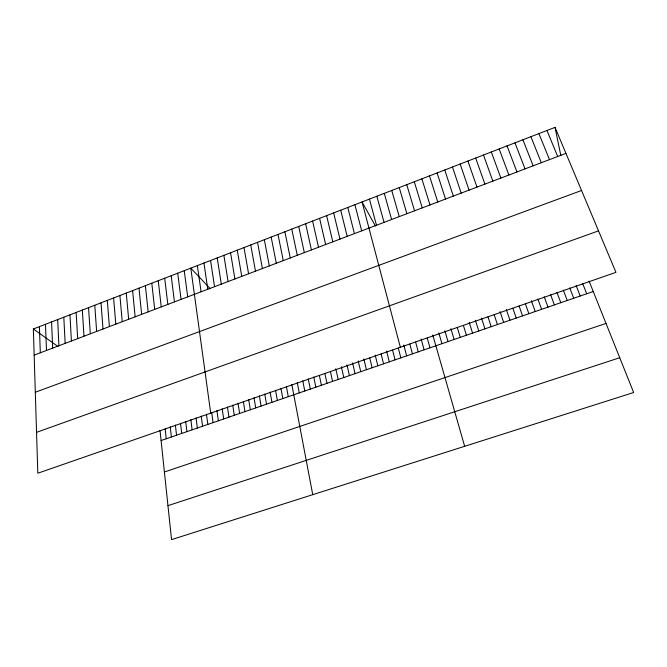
<?xml version="1.0" encoding="UTF-8"?>
<svg xmlns="http://www.w3.org/2000/svg" width="667" height="667" viewBox="0 0 667 667"><rect width="100%" height="100%" fill="white"/><g stroke="black" fill="none" stroke-linecap="round" stroke-linejoin="round"><path stroke-width="1" d="M33.35 328.981L555.019 127.372L615.958 272.336L37.811 473.228L33.35 328.981L57.937 346.481M34.159 355.127L565.941 153.368M35.309 392.246L581.549 190.487M36.543 432.349L598.524 230.874M161.089 440.545L593.238 291.512M164.407 471.986L606.011 323.42M167.951 505.653L619.735 357.729M210.263 288.703L190.787 268.134L210.714 413.148M375.446 226.046L362.056 201.943L400.35 347.249M546.948 130.49L557.704 156.495M538.911 133.592L549.483 159.613M589.103 281.166L633.65 392.504L171.536 539.628L160.022 430.398M530.899 136.693L541.304 162.715M582.625 283.417L586.718 293.763M522.92 139.77L533.158 165.808M576.171 285.659L580.215 296.006M514.974 142.846L525.037 168.884M569.743 287.902L573.728 298.241M563.323 290.128L567.258 300.475M507.053 145.906L516.95 171.953M556.928 292.354L560.814 302.693M499.166 148.958L508.896 175.012M550.55 294.572L554.394 304.911M491.304 151.993L500.867 178.056M544.197 296.782L547.982 307.12M537.852 298.983L541.596 309.321M483.475 155.019L492.871 181.09M531.374 300.725L535.226 311.522M475.679 158.029L484.909 184.117M525.421 303.902L528.881 313.707M519.134 306.086L522.544 315.891M467.909 161.039L476.972 187.127M512.865 308.262L516.233 318.067M460.163 164.032L469.068 190.12M506.286 309.446L509.947 320.235M452.451 167.008L461.189 193.113M500.067 311.614L503.668 322.403M494.18 314.757L497.415 324.562M444.764 169.977L453.343 196.09M487.986 316.908L491.179 326.713M437.102 172.936L445.531 199.049M481.499 318.067L484.959 328.856M475.346 320.21L478.764 330.99M429.473 175.888L437.744 202.009M469.209 322.344L472.578 333.125M421.877 178.823L429.982 204.952M463.398 325.446L466.416 335.251M414.299 181.749L422.253 207.879M457.295 327.572L460.272 337.369M450.917 328.706L454.144 339.478M406.753 184.667L414.557 210.805M444.856 330.807L448.032 341.587M399.241 187.577L406.887 213.715M438.811 332.908L441.946 343.688M391.746 190.47L399.241 216.617M432.783 335.009L464.657 446.306M427.23 338.019L429.99 347.807M384.284 193.355L391.629 219.501M421.135 339.061L424.129 349.833M376.847 196.223L384.042 222.378M415.599 342.054L418.284 351.842M409.813 344.064L412.456 353.86M369.443 199.091L376.48 225.246M403.785 345.089L406.645 355.861M398.282 348.074L400.85 357.862M392.546 350.067L395.072 359.855M354.919 204.702L361.672 230.865M386.577 351.075L389.311 361.839M347.807 207.454L354.419 233.625M381.115 354.035L383.567 363.823M340.712 210.188L347.182 236.368M375.179 355.036L377.83 365.799M369.751 357.987L372.119 367.767M333.65 212.923L339.978 239.094M363.857 358.971L366.425 369.735M326.613 215.641L332.8 241.821M358.212 360.939L360.739 371.694M319.593 218.351L325.646 244.539M352.585 362.89L355.069 373.645M346.982 364.841L349.425 375.596M312.606 221.052L318.518 247.24M341.387 366.783L343.788 377.539M305.636 223.745L311.414 249.933M335.809 368.726L338.169 379.473M330.457 371.636L332.566 381.407M298.691 226.43L304.335 252.618M324.904 373.57L326.972 383.333M291.771 229.106L297.282 255.294M319.368 375.488L321.402 385.259M555.019 127.372L560.864 155.719M284.876 231.766L290.253 257.962M313.757 376.963L315.841 387.177M308.246 378.881L310.305 389.086M278.006 234.425L283.25 260.622M302.76 380.782L304.777 390.987M271.161 237.068L276.271 263.265M297.282 382.691L299.266 392.888M264.332 239.711L269.318 265.908M291.829 384.584L312.756 494.672M286.385 386.476L288.286 396.682M257.537 242.338L262.389 268.534M280.949 388.361L282.816 398.566M250.759 244.956L255.478 271.161M275.538 390.245L277.364 400.442M270.135 392.121L271.928 402.318M244.005 247.565L248.599 273.77M264.749 393.997L266.508 404.185M237.269 250.167L241.737 276.371M259.38 395.865L261.097 406.053M230.565 252.76L234.901 278.964M254.027 397.724L255.711 407.912M248.683 399.583L250.333 409.763M223.879 255.344L228.089 281.549M243.355 401.434L244.964 411.614M217.217 257.921L221.302 284.125M238.044 403.277L239.62 413.457M232.741 405.119L234.284 415.299M210.572 260.489L214.541 286.685M227.455 406.953L228.964 417.133M203.952 263.048L207.796 289.245M222.186 408.788L223.662 418.968M197.357 265.591L201.084 291.796M216.925 410.614L218.367 420.785M211.689 412.439L213.09 422.611M206.453 414.257L207.829 424.42M184.234 270.669L187.71 296.865M201.242 416.066L202.576 426.238M177.705 273.187L181.065 299.391M196.04 417.875L197.34 428.039M190.854 419.676L192.121 429.84M171.194 275.704L174.437 301.901M185.684 421.477L186.918 431.632M164.707 278.214L167.834 304.41M180.524 423.27L181.724 433.425M175.379 425.054L176.547 435.209M158.246 280.707L161.247 306.903M170.243 426.838L171.377 436.993M151.801 283.2L154.694 309.396M165.124 428.623L166.225 438.769M145.381 285.684L148.157 311.873M138.986 288.152L141.637 314.349M132.608 290.62L135.143 316.808M126.246 293.08L128.673 319.268M119.91 295.523L122.228 321.711M113.598 297.966L115.8 324.154M107.304 300.4L109.388 326.58M101.025 302.826L103.01 329.006M94.772 305.236L96.64 331.416M88.536 307.645L90.303 333.825M82.324 310.047L83.984 336.226M76.138 312.439L77.68 338.611M69.96 314.824L71.402 340.995M63.815 317.209L65.141 343.372M57.679 319.576L58.904 345.739M51.567 321.936L52.685 348.091M45.473 324.295L46.49 350.442M39.403 326.638L40.312 352.793"/></g></svg>
